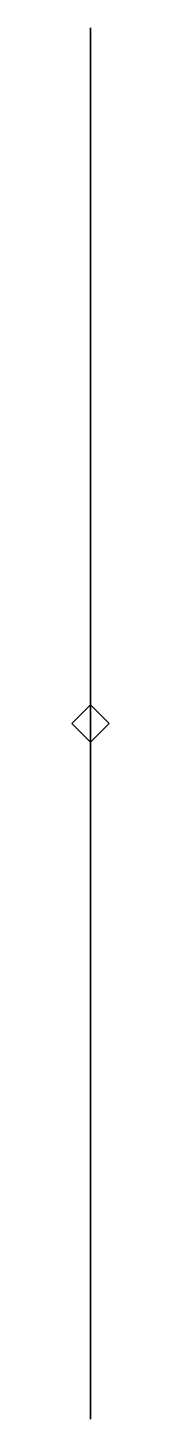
# Model space of a CAD drawing. Extents: x -0.05 to 0.05, y -1.85 to 1.85.
import ezdxf

# ---------------------------------------------------------------- set-up
doc = ezdxf.new("R2010")
doc.units = 0
doc.layers.add('RADAR', color=6, linetype='CONTINUOUS')

msp = doc.modelspace()

# ---------------------------------------------------------------- linework, layer by layer
at = {"layer": 'RADAR'}
for points in [[(0, -1.85, 25.13), (0, 1.85, 25.13), (0, 1.85, 24.2), (0, -1.85, 24.2)], [(0, -1.85, 24.2), (0, 1.85, 24.2), (0, 1.85, 25.13), (0, -1.85, 25.13)], [(0, 0.05, 21.69), (-0.05, 0, 21.69), (-0.05, 0, 25.2), (0, 0.05, 25.2)], [(-0.05, 0, 25.2), (0, -0.05, 25.2), (0.05, 0, 25.2), (0, 0.05, 25.2)], [(0, 0.05, 21.69), (0.05, 0, 21.69), (0, -0.05, 21.69), (-0.05, 0, 21.69)], [(0.05, 0, 21.69), (0, 0.05, 21.69), (0, 0.05, 25.2), (0.05, 0, 25.2)], [(-0.05, 0, 21.69), (0, -0.05, 21.69), (0, -0.05, 25.2), (-0.05, 0, 25.2)], [(0, -0.05, 21.69), (0.05, 0, 21.69), (0.05, 0, 25.2), (0, -0.05, 25.2)]]:
    msp.add_3dface(points, dxfattribs=at)

doc.saveas('drawing.dxf')
